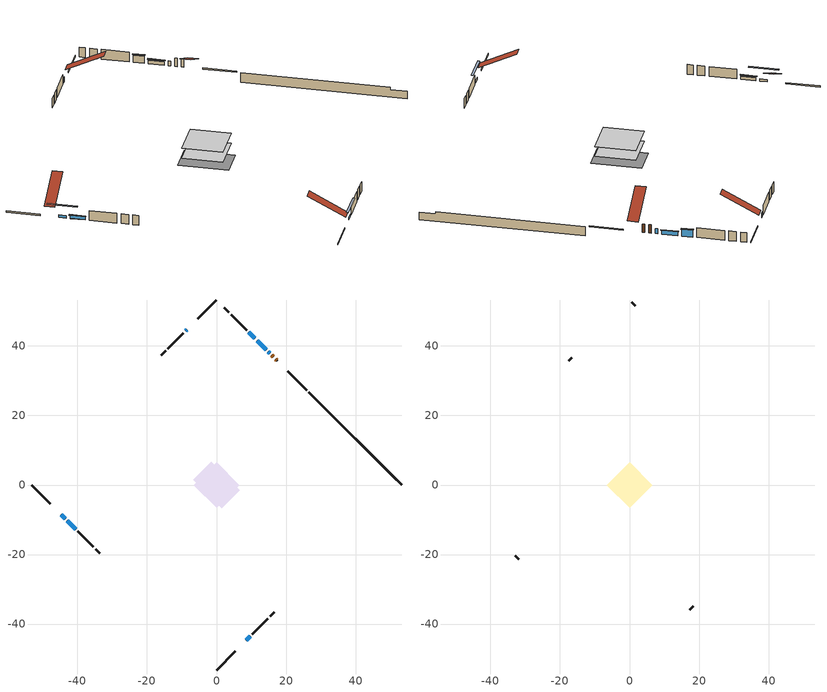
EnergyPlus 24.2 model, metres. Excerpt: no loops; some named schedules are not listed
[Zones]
conditioned space
 floor adiabatic (AdiabaticFloorConstruction): -6.53,0 0,6.53 6.53,0 0,-6.53 z0.61
 floor foundation (Slab1 construction): -6.67,1.52 -1.52,6.67 6.67,-1.52 1.52,-6.67 z-1.77
 wall outside (RimJoist1 construction): 0,-53.23 5.47,-47.76 / -53.23,0 -47.76,-5.47 / 0,53.23 -5.47,47.76 / 25.91,27.32 20.45,32.78 z0.61:0.91
 wall outside (AdiabaticWallConstruction 1): 17.41,35.82 17.01,36.22 / 16.36,36.87 15.96,37.27 z0.61:2.64
 wall outside (AdiabaticWallConstruction): 15.3,37.93 14.93,38.3 / -8.5,44.73 -8.88,44.35 z0.61:1.83; -44.73,-8.5 -43.57,-9.66 / 8.5,-44.73 9.66,-43.57 z0.61:1.22; 14.27,38.96 11.68,41.55 z0.61:1.52; 11.03,42.2 9.3,43.93 z0.61:2.34; -42.92,-10.31 -40.54,-12.69 z0.61:1.42
 wall outside (Wall1 construction): 10.31,-42.92 14.77,-38.46 / -39.89,-13.34 -35.43,-17.8 / -9.54,43.69 -14,39.23 / 8.64,44.59 4.19,49.04 z0.61:3.05
 wall outside (Wall2 construction): 15.43,-37.8 16.67,-36.56 / -34.77,-18.46 -33.53,-19.7 / -14.65,38.58 -15.9,37.33 / 3.53,49.7 2.28,50.95 z0.61:3.05
 wall foundation (FoundationWall1 construction): 26.57,26.66,-1.77 26.57,26.66,0.61 50.56,2.67,0.61 50.56,2.67,0.08 53.23,0,0.08 53.23,0,-1.77
 window (WindowConstruction 3): 15.3,37.93 14.93,38.3 z0.61:1.83
 window (WindowConstruction 6): -44.73,-8.5 -43.58,-9.65 z0.61:1.22
 window (WindowConstruction): 14.27,38.96 11.68,41.55 z0.61:1.52
 window (WindowConstruction 1): 11.03,42.2 9.3,43.93 z0.61:2.34
 window (WindowConstruction 2): -42.92,-10.31 -40.54,-12.69 z0.61:1.42
 window (WindowConstruction 4): -8.5,44.73 -8.88,44.35 z0.61:1.83
 window (WindowConstruction 5): 8.5,-44.73 9.65,-43.58 z0.61:1.22
 door (Door): 17.41,35.82 17.01,36.22 z0.61:2.64
 door (Door 1): 16.36,36.87 15.96,37.27 z0.61:2.64
 ceiling adiabatic (AdiabaticFloorConstruction): 0,-6.53 6.53,0 0,6.53 -6.53,0 z0.61
attic - vented
 floor to conditioned space (Floor1 construction Reversed): -6.53,0 0,6.53 6.53,0 0,-6.53 z3.05
 wall outside (Wall3 construction): 17.33,-35.9 18.3,-34.93 / -32.87,-20.36 -31.9,-21.33 / -16.56,36.67 -17.53,35.7 / 1.63,51.6 0.66,52.57 z0.61:3.05
 roof outside (Roof1 construction): 7.85,-45.38,3.05 1.68,-39.21,7.41 -0.05,-40.94,7.41 6.12,-47.11,3.05; -45.38,-7.85,3.05 -39.21,-1.68,7.41 -40.94,0.05,7.41 -47.11,-6.12,3.05; -7.85,45.38,3.05 -1.68,39.21,7.41 0.05,40.94,7.41 -6.12,47.11,3.05; 18.06,35.17,3.05 11.89,28.99,7.41 13.62,27.27,7.41 19.79,33.44,3.05
shading: -41.71,-11.52 -46.59,-6.64 -46.88,-6.93 -42,-11.81 z3.86; 11.54,41.69 14.41,38.82 14.7,39.11 11.83,41.98 z1.73; 9.16,44.07 11.17,42.06 11.46,42.35 9.45,44.36 z2.54; -40.4,-12.83 -43.06,-10.17 -43.35,-10.46 -40.69,-13.12 z1.62; 11.52,-41.71 6.64,-46.59 6.93,-46.88 11.81,-42 z3.86
[Building]
Building 1: Terrain=Suburbs
[Site:Location]
Quebec Intl AP_QC: Latitude {deg}=46.8; Longitude {deg}=-71.38; Time Zone {hr}=-5; Elevation {m}=74; Keep Site Location Information=Yes
[Site:GroundTemperature:Shallow]
0.0108218, -2.24938, -2.43038, -1.3578, 2.94801, 7.23376, 10.9493, 13.303, 13.5029, 11.5886, 7.96783, 3.81355
[Site:WaterMainsTemperature]
Calculation Method=Schedule; Temperature Schedule=mains temperature schedule
[Material] Roughness=Rough; Thermal Absorptance=0.9
Name | Thickness {m} | Conductivity {W/m-K} | Density {kg/m3} | Specific Heat {J/kg-K} | Solar Absorptance | Visible Absorptance
asphalt or fiberglass shingles | 0.00635 | 0.162714 | 1121.4 | 1465.45 | 0.4 | 0.4
ceiling loosefill ins | 0.0846667 | 0.0480833 | 16.02 | 1046.75 | 0.7 | 0.7
ceiling stud and cavity | 0.1397 | 0.0845812 | 65.682 | 1177.47 | 0.7 | 0.7
concrete 4.0 in. | 0.1016 | 1.803125 | 2242.8 | 837.4 | 0.7 | 0.7
concrete 8.0 in. | 0.2032 | 1.803125 | 2242.8 | 837.4 | 0.7 | 0.7
door material | 0.04445 | 0.0451087 | 512.64 | 1214.23 | 0.7 | 0.7
exterior vertical ins | 0.0204263 | 0.029427 | 32.04 | 1214.23 | 0.7 | 0.7
floor covering | 0.0127 | 0.0433444 | 54.468 | 1339.84 | 0.6 | 0.6
floor rigid ins; wall rigid ins | 0.512978 | 0.029427 | 32.04 | 1214.23 | 0.7 | 0.7
floor stud and cavity | 0.1397 | 1.75129 | 37.0049 | 1207.88 | 0.7 | 0.7
furniture material conditioned space 1 | 0.1524 | 0.115458 | 640.8 | 1214.23 | 0.6 | 0.6
gypsum board | 0.0127 | 0.160291 | 801 | 837.4 | 0.6 | 0.6
gypsum board 1 | 0.0127 | 0.160291 | 801 | 837.4 | 0.7 | 0.7
osb sheathing 0.5 in. | 0.0127 | 0.115458 | 512.64 | 1214.23 | 0.7 | 0.7
osb sheathing 0.75 in. | 0.01905 | 0.115458 | 512.64 | 1214.23 | 0.7 | 0.7
rim joist stud and cavity | 0.0508 | 0.103237 | 50.32683 | 1063.81 | 0.6 | 0.6
wall stud and cavity | 0.1397 | 0.0742173 | 139.0536 | 1170.24 | 0.7 | 0.7
wall stud and cavity 1 | 0.1397 | 0.0783201 | 139.0536 | 1170.24 | 0.7 | 0.7
wall stud and cavity 2 | 0.0889 | 6.1454 | 50.32683 | 1063.81 | 0.6 | 0.6
wall stud and cavity 3 | 0.0889 | 0.380278 | 52.3479 | 1209.89 | 0.7 | 0.7
wall stud and cavity 4 | 0.0889 | 0.391764 | 83.0341 | 1211.67 | 0.7 | 0.7
wood siding | 0.0254 | 0.102417 | 544.68 | 1172.36 | 0.4 | 0.4
wood siding 1 | 0.00254 | 0.102417 | 544.68 | 1172.36 | 0.4 | 0.4
wood siding 2; wood siding 3; wood siding 4 | 0.0254 | 0.102417 | 544.68 | 1172.36 | 0.7 | 0.7
[WindowMaterial:SimpleGlazingSystem]
Name | U-Factor {W/m2-K} | Solar Heat Gain Coefficient
WindowMaterial | 2.78619 | 0.6
WindowMaterial 1 | 2.79528 | 0.66
WindowMaterial 2 | 2.77825 | 0.56
WindowMaterial 3 | 2.98152 | 0.61
WindowMaterial 4 | 2.76064 | 0.45
[Construction]
AdiabaticFloorConstruction: floor stud and cavity, floor rigid ins, osb sheathing 0.75 in., floor covering
AdiabaticWallConstruction: wood siding 3, wall rigid ins, wall stud and cavity 3, gypsum board
AdiabaticWallConstruction 1: wood siding 4, wall rigid ins, wall stud and cavity 3, gypsum board
Door; Door 1: door material
Floor1 construction Reversed: gypsum board, ceiling stud and cavity, ceiling loosefill ins
FoundationWall1 construction: concrete 8.0 in., gypsum board 1
furniture construction conditioned space 1: furniture material conditioned space 1
PartitionWallConstruction: gypsum board, wall stud and cavity 4, gypsum board
RimJoist1 construction: wood siding 2, rim joist stud and cavity
Roof1 construction: asphalt or fiberglass shingles
Slab1 construction: concrete 4.0 in.
Wall1 construction: wood siding, osb sheathing 0.5 in., wall stud and cavity, gypsum board
Wall2 construction: wood siding, osb sheathing 0.5 in., wall stud and cavity 1, gypsum board
Wall3 construction: wood siding 1, wall stud and cavity 2
WindowConstruction: WindowMaterial
WindowConstruction 1: WindowMaterial 1
WindowConstruction 2: WindowMaterial 2
WindowConstruction 3; WindowConstruction 4: WindowMaterial 3
WindowConstruction 5; WindowConstruction 6: WindowMaterial 4
[Zone] Multiplier=1; Part of Total Floor Area=Yes
Name | Volume {m3}
attic - vented | 58.586
conditioned space | 425
[Space]
Name | Zone | Volume {m3}
attic - vented 1 | attic - vented | 58.586
conditioned space 1 | conditioned space | 425
[ZoneInfiltration:EffectiveLeakageArea]
infil attic - vented 1: Zone or Space=attic - vented 1; Schedule=Always On Discrete; Effective Air Leakage Area {cm2}=3144.74; Stack Coefficient=0.000473028; Wind Coefficient=1.46948e-05
[ZoneMixing]
whole house fan mix: Zone or Space=attic - vented; Schedule=Always On Continuous; Design Flow Rate Calculation Method=Flow/Zone; Design Flow Rate {m3/s}=0; Source Zone or Space=conditioned space
[SurfaceProperty:ExposedFoundationPerimeter]
Slab1: Exposed Perimeter Calculation Method=TotalExposedPerimeter; Total Exposed Perimeter {m}=37.705
[InternalMass] Zone or ZoneList=conditioned space; Space or SpaceList=conditioned space 1
Name | Construction | Surface Area {m2}
furniture mass conditioned space 1 | furniture construction conditioned space 1 | 67.7682
partition wall mass | PartitionWallConstruction | 169.42
[Lights]
interior lighting: Zone or ZoneList or Space or SpaceList=conditioned space 1; Schedule=interior lighting schedule; Design Level Calculation Method=LightingLevel; Lighting Level {W}=343.2; Return Air Fraction=0; Fraction Radiant=0.6; Fraction Visible=0.2; Fraction Replaceable=1
[People]
occupants: Zone or ZoneList or Space or SpaceList=conditioned space 1; Number of People Schedule=occupants schedule; Number of People Calculation Method=People; Number of People=3; Fraction Radiant=0.314171; Sensible Heat Fraction=0.56303; Activity Level Schedule=occupants activity schedule; Carbon Dioxide Generation Rate {m3/s-W}=0; Enable ASHRAE 55 Comfort Warnings=No; Mean Radiant Temperature Calculation Type=EnclosureAveraged
[ElectricEquipment] Zone or ZoneList or Space or SpaceList=conditioned space 1; Design Level Calculation Method=EquipmentLevel
Name | Schedule | Design Level {W} | Fraction Latent | Fraction Radiant | Fraction Lost
clothes dryer | clothes dryer schedule | 140.772 | 0.015 | 0.081 | 0.85
clothes washer | clothes washer schedule | 32.1985 | 0.03 | 0.162 | 0.7
cooking range | cooking range schedule | 215.147 | 0.08 | 0.432 | 0.2
dishwasher | dishwasher schedule | 66.8632 | 0.3 | 0.18 | 0.4
fridge | fridge schedule | 72.9452 | 0 | 0.6 | 0
mech vent bath fan 0 | mech vent bath fan 0 schedule | 50.2 | 0 | 0 | 1
mech vent bath fan 1 | mech vent bath fan 1 schedule | 50.2 | 0 | 0 | 1
mech vent house fan | mech vent house fan schedule | 0 | 0 | 0 | 1
mech vent house fan cfis | mech vent house fan cfis schedule | 0 | 0 | 0 | 0
mech vent range fan 0 | mech vent range fan 0 schedule | 57 | 0 | 0 | 1
misc plug loads | misc plug loads schedule | 494.7 | 0.045 | 0.513 | 0.1
whole house fan | Always On Discrete | 0 | 0 | 0 | 1
[OtherEquipment] Zone or ZoneList or Space or SpaceList=conditioned space 1; Design Level Calculation Method=EquipmentLevel
Name | Fuel Type | Schedule | Design Level {W} | Fraction Latent | Fraction Radiant | Fraction Lost
clothes dryer 1 | Electricity | clothes dryer schedule | 0 | 0.015 | 0.081 | 0.85
cooking range 1 | Electricity | cooking range schedule | 0 | 0.08 | 0.432 | 0.2
general water use latent | None | general water use schedule | 62.594 | 1 | 0 | 0
general water use sensible | None | general water use schedule | -61.6891 | 0 | 0.6 | 0
mech vent house fan latent load | None | Always On Discrete | 0 | 1 | 0 | 0
mech vent house fan sensible load | None | Always On Discrete | 0 | 0 | 0 | 0
water heater energy adjustment1 | Electricity | Always On Discrete | 0.01 | 0 | 0 | 1
[ZoneInfiltration:DesignFlowRate] Zone or ZoneList or Space or SpaceList=conditioned space 1; Schedule=Always On Discrete; Design Flow Rate Calculation Method=Flow/Zone; Design Flow Rate {m3/s}=0
infil flow; natural vent flow; whole house fan flow
[AvailabilityManager:Scheduled]
furnace airloop Availability Manager: Schedule=Always On Discrete
[Foundation:Kiva]
Foundation Kiva 1: Initial Indoor Air Temperature {C}=18; Wall Height Above Grade {m}=0.609996; Wall Depth Below Slab {m}=0.2032; Custom Block Material Name 1=exterior vertical ins; Custom Block Depth 1 {m}=2.38; Custom Block X Position 1 {m}=0.2159; Custom Block Z Position 1 {m}=0
[Foundation:Kiva:Settings]
Soil Conductivity {W/m-K}=0.849921; Soil Density {kg/m3}=1842.3; Soil Specific Heat {J/kg-K}=418.7; Ground Solar Absorptivity=0.9; Ground Thermal Absorptivity=0.9; Ground Surface Roughness {m}=0.03; Far-Field Width {m}=40; Deep-Ground Boundary Condition=ZeroFlux; Deep-Ground Depth {m}=40; Minimum Cell Dimension {m}=0.2; Maximum Cell Growth Coefficient=3; Simulation Timestep=Timestep
[Exterior:Lights]
exterior lighting: Schedule=exterior lighting schedule; Design Level {W}=75.6
[EnergyManagementSystem:GlobalVariable]
furnace_airloop_Fan_RTF
infil_program_Qfan
infil_program_Qinf
natural_vent_program_Qnv
natural_vent_program_Qwhf
[EnergyManagementSystem:Sensor]
Name | Output:Variable or Output:Meter Index Key | Output:Variable or Output:Meter
airflow_gain | infil flow | Infiltration Sensible Heat Gain Energy
airflow_gain_1 | natural vent flow | Infiltration Sensible Heat Gain Energy
airflow_gain_2 | whole house fan flow | Infiltration Sensible Heat Gain Energy
airflow_loss | infil flow | Infiltration Sensible Heat Loss Energy
airflow_loss_1 | natural vent flow | Infiltration Sensible Heat Loss Energy
airflow_loss_2 | whole house fan flow | Infiltration Sensible Heat Loss Energy
clg_load_cond |  | Cooling:EnergyTransfer:Zone:CONDITIONED SPACE
clg_sp_s; clg_sp_s_1 | cooling setpoint | Schedule Value
clothes_dryer_exhaust_0_sch_s | clothes dryer exhaust 0 schedule | Schedule Value
cool_season | cooling season schedule | Schedule Value
htg_load_cond |  | Heating:EnergyTransfer:Zone:CONDITIONED SPACE
htg_sp_s; htg_sp_s_1 | heating setpoint | Schedule Value
ig_ee_conv | clothes dryer | Electric Equipment Convective Heating Energy
ig_ee_conv_2 | cooking range | Electric Equipment Convective Heating Energy
ig_ee_conv_4 | fridge | Electric Equipment Convective Heating Energy
ig_ee_conv_5 | misc plug loads | Electric Equipment Convective Heating Energy
ig_ee_conv_6 | whole house fan | Electric Equipment Convective Heating Energy
ig_ee_rad | clothes dryer | Electric Equipment Radiant Heating Energy
ig_ee_rad_2 | cooking range | Electric Equipment Radiant Heating Energy
ig_ee_rad_4 | fridge | Electric Equipment Radiant Heating Energy
ig_ee_rad_5 | misc plug loads | Electric Equipment Radiant Heating Energy
ig_ee_rad_6 | whole house fan | Electric Equipment Radiant Heating Energy
ig_lgt_conv | interior lighting | Lights Convective Heating Energy
ig_lgt_rad | interior lighting | Lights Radiant Heating Energy
ig_lgt_vis | interior lighting | Lights Visible Radiation Heating Energy
ig_oe_conv | clothes dryer 1 | Other Equipment Convective Heating Energy
ig_oe_conv_1 | cooking range 1 | Other Equipment Convective Heating Energy
ig_oe_conv_2 | general water use latent | Other Equipment Convective Heating Energy
ig_oe_conv_3 | general water use sensible | Other Equipment Convective Heating Energy
ig_oe_conv_4 | water heater energy adjustment1 | Other Equipment Convective Heating Energy
ig_oe_rad | clothes dryer 1 | Other Equipment Radiant Heating Energy
ig_oe_rad_1 | cooking range 1 | Other Equipment Radiant Heating Energy
ig_oe_rad_2 | general water use latent | Other Equipment Radiant Heating Energy
ig_oe_rad_3 | general water use sensible | Other Equipment Radiant Heating Energy
ig_oe_rad_4 | water heater energy adjustment1 | Other Equipment Radiant Heating Energy
ig_ppl_conv | occupants | People Convective Heating Energy
ig_ppl_rad | occupants | People Radiant Heating Energy
im_conv | furniture mass conditioned space 1 | Surface Inside Face Convection Heat Gain Energy
im_conv_1 | partition wall mass | Surface Inside Face Convection Heat Gain Energy
im_ig | furniture mass conditioned space 1 | Surface Inside Face Internal Gains Radiation Heat Gain Energy
im_ig_1 | partition wall mass | Surface Inside Face Internal Gains Radiation Heat Gain Energy
im_lgt | furniture mass conditioned space 1 | Surface Inside Face Lights Radiation Heat Gain Energy
im_lgt_1 | partition wall mass | Surface Inside Face Lights Radiation Heat Gain Energy
im_sol | furniture mass conditioned space 1 | Surface Inside Face Solar Radiation Heat Gain Energy
im_sol_1 | partition wall mass | Surface Inside Face Solar Radiation Heat Gain Energy
im_surf | furniture mass conditioned space 1 | Surface Inside Face Net Surface Thermal Radiation Heat Gain Energy
im_surf_1 | partition wall mass | Surface Inside Face Net Surface Thermal Radiation Heat Gain Energy
mech_vent_bath_fan_0_sch_s | mech vent bath fan 0 schedule | Schedule Value
mech_vent_bath_fan_1_sch_s | mech vent bath fan 1 schedule | Schedule Value
mech_vent_range_fan_0_sch_s | mech vent range fan 0 schedule | Schedule Value
mv_conv | mech vent bath fan 0 | Electric Equipment Convective Heating Energy
mv_conv_1 | mech vent bath fan 1 | Electric Equipment Convective Heating Energy
mv_conv_2 | mech vent house fan | Electric Equipment Convective Heating Energy
mv_conv_3 | mech vent house fan cfis | Electric Equipment Convective Heating Energy
mv_conv_4 | mech vent range fan 0 | Electric Equipment Convective Heating Energy
mv_conv_5 | mech vent house fan latent load | Other Equipment Convective Heating Energy
mv_conv_6 | mech vent house fan sensible load | Other Equipment Convective Heating Energy
mv_rad | mech vent bath fan 0 | Electric Equipment Radiant Heating Energy
mv_rad_1 | mech vent bath fan 1 | Electric Equipment Radiant Heating Energy
mv_rad_2 | mech vent house fan | Electric Equipment Radiant Heating Energy
mv_rad_3 | mech vent house fan cfis | Electric Equipment Radiant Heating Energy
mv_rad_4 | mech vent range fan 0 | Electric Equipment Radiant Heating Energy
mv_rad_5 | mech vent house fan latent load | Other Equipment Radiant Heating Energy
mv_rad_6 | mech vent house fan sensible load | Other Equipment Radiant Heating Energy
natural_vent_s | natural vent schedule | Schedule Value
out_pb_s |  | Site Outdoor Air Barometric Pressure
out_wt_s |  | Site Outdoor Air Humidity Ratio
site_vw_s |  | Site Wind Speed
ss_back_out | Window1 | Surface Window Shortwave from Zone Back Out Window Heat Transfer Rate
ss_back_out_1 | Window11 | Surface Window Shortwave from Zone Back Out Window Heat Transfer Rate
ss_back_out_2 | Window2 | Surface Window Shortwave from Zone Back Out Window Heat Transfer Rate
ss_back_out_3 | Window4 | Surface Window Shortwave from Zone Back Out Window Heat Transfer Rate
ss_back_out_4 | Window5 | Surface Window Shortwave from Zone Back Out Window Heat Transfer Rate
ss_back_out_5 | Window8 | Surface Window Shortwave from Zone Back Out Window Heat Transfer Rate
ss_back_out_6 | Window9 | Surface Window Shortwave from Zone Back Out Window Heat Transfer Rate
ss_conv | Door1 | Surface Inside Face Convection Heat Gain Energy
ss_conv_1 | Door2 | Surface Inside Face Convection Heat Gain Energy
ss_conv_2 | Window1 | Surface Inside Face Convection Heat Gain Energy
ss_conv_3 | Window11 | Surface Inside Face Convection Heat Gain Energy
ss_conv_4 | Window2 | Surface Inside Face Convection Heat Gain Energy
ss_conv_5 | Window4 | Surface Inside Face Convection Heat Gain Energy
ss_conv_6 | Window5 | Surface Inside Face Convection Heat Gain Energy
ss_conv_7 | Window8 | Surface Inside Face Convection Heat Gain Energy
ss_conv_8 | Window9 | Surface Inside Face Convection Heat Gain Energy
ss_ig | Door1 | Surface Inside Face Internal Gains Radiation Heat Gain Energy
ss_ig_1 | Door2 | Surface Inside Face Internal Gains Radiation Heat Gain Energy
ss_ig_2 | Window1 | Surface Inside Face Internal Gains Radiation Heat Gain Energy
ss_ig_3 | Window11 | Surface Inside Face Internal Gains Radiation Heat Gain Energy
ss_ig_4 | Window2 | Surface Inside Face Internal Gains Radiation Heat Gain Energy
ss_ig_5 | Window4 | Surface Inside Face Internal Gains Radiation Heat Gain Energy
ss_ig_6 | Window5 | Surface Inside Face Internal Gains Radiation Heat Gain Energy
ss_ig_7 | Window8 | Surface Inside Face Internal Gains Radiation Heat Gain Energy
ss_ig_8 | Window9 | Surface Inside Face Internal Gains Radiation Heat Gain Energy
ss_lgt | Door1 | Surface Inside Face Lights Radiation Heat Gain Energy
ss_lgt_1 | Door2 | Surface Inside Face Lights Radiation Heat Gain Energy
ss_sol | Door1 | Surface Inside Face Solar Radiation Heat Gain Energy
ss_sol_1 | Door2 | Surface Inside Face Solar Radiation Heat Gain Energy
ss_surf | Door1 | Surface Inside Face Net Surface Thermal Radiation Heat Gain Energy
ss_surf_1 | Door2 | Surface Inside Face Net Surface Thermal Radiation Heat Gain Energy
ss_surf_2 | Window1 | Surface Inside Face Net Surface Thermal Radiation Heat Gain Energy
ss_surf_3 | Window11 | Surface Inside Face Net Surface Thermal Radiation Heat Gain Energy
ss_surf_4 | Window2 | Surface Inside Face Net Surface Thermal Radiation Heat Gain Energy
ss_surf_5 | Window4 | Surface Inside Face Net Surface Thermal Radiation Heat Gain Energy
ss_surf_6 | Window5 | Surface Inside Face Net Surface Thermal Radiation Heat Gain Energy
ss_surf_7 | Window8 | Surface Inside Face Net Surface Thermal Radiation Heat Gain Energy
ss_surf_8 | Window9 | Surface Inside Face Net Surface Thermal Radiation Heat Gain Energy
ss_trans_in | Window1 | Surface Window Transmitted Solar Radiation Rate
ss_trans_in_1 | Window11 | Surface Window Transmitted Solar Radiation Rate
ss_trans_in_2 | Window2 | Surface Window Transmitted Solar Radiation Rate
ss_trans_in_3 | Window4 | Surface Window Transmitted Solar Radiation Rate
ss_trans_in_4 | Window5 | Surface Window Transmitted Solar Radiation Rate
ss_trans_in_5 | Window8 | Surface Window Transmitted Solar Radiation Rate
ss_trans_in_6 | Window9 | Surface Window Transmitted Solar Radiation Rate
ss_trans_out | Window1 | Surface Inside Face Initial Transmitted Diffuse Transmitted Out Window Solar Radiation Rate
ss_trans_out_1 | Window11 | Surface Inside Face Initial Transmitted Diffuse Transmitted Out Window Solar Radiation Rate
ss_trans_out_2 | Window2 | Surface Inside Face Initial Transmitted Diffuse Transmitted Out Window Solar Radiation Rate
ss_trans_out_3 | Window4 | Surface Inside Face Initial Transmitted Diffuse Transmitted Out Window Solar Radiation Rate
ss_trans_out_4 | Window5 | Surface Inside Face Initial Transmitted Diffuse Transmitted Out Window Solar Radiation Rate
ss_trans_out_5 | Window8 | Surface Inside Face Initial Transmitted Diffuse Transmitted Out Window Solar Radiation Rate
ss_trans_out_6 | Window9 | Surface Inside Face Initial Transmitted Diffuse Transmitted Out Window Solar Radiation Rate
s_conv | Floor1 | Surface Inside Face Convection Heat Gain Energy
s_conv_1 | FoundationWall1 | Surface Inside Face Convection Heat Gain Energy
s_conv_10 | Wall1:225 | Surface Inside Face Convection Heat Gain Energy
s_conv_11 | Wall1:315 | Surface Inside Face Convection Heat Gain Energy
s_conv_12 | Wall1:45 | Surface Inside Face Convection Heat Gain Energy
s_conv_13 | Wall2:135 | Surface Inside Face Convection Heat Gain Energy
s_conv_14 | Wall2:225 | Surface Inside Face Convection Heat Gain Energy
s_conv_15 | Wall2:315 | Surface Inside Face Convection Heat Gain Energy
s_conv_16 | Wall2:45 | Surface Inside Face Convection Heat Gain Energy
s_conv_2 | inferred conditioned ceiling | Surface Inside Face Convection Heat Gain Energy
s_conv_3 | inferred conditioned floor | Surface Inside Face Convection Heat Gain Energy
s_conv_4 | RimJoist1:135 | Surface Inside Face Convection Heat Gain Energy
s_conv_5 | RimJoist1:225 | Surface Inside Face Convection Heat Gain Energy
s_conv_6 | RimJoist1:315 | Surface Inside Face Convection Heat Gain Energy
s_conv_7 | RimJoist1:45 | Surface Inside Face Convection Heat Gain Energy
s_conv_8 | Slab1 | Surface Inside Face Convection Heat Gain Energy
s_conv_9 | Wall1:135 | Surface Inside Face Convection Heat Gain Energy
s_ig | Floor1 | Surface Inside Face Internal Gains Radiation Heat Gain Energy
s_ig_1 | FoundationWall1 | Surface Inside Face Internal Gains Radiation Heat Gain Energy
s_ig_10 | Wall1:225 | Surface Inside Face Internal Gains Radiation Heat Gain Energy
s_ig_11 | Wall1:315 | Surface Inside Face Internal Gains Radiation Heat Gain Energy
s_ig_12 | Wall1:45 | Surface Inside Face Internal Gains Radiation Heat Gain Energy
s_ig_13 | Wall2:135 | Surface Inside Face Internal Gains Radiation Heat Gain Energy
s_ig_14 | Wall2:225 | Surface Inside Face Internal Gains Radiation Heat Gain Energy
s_ig_15 | Wall2:315 | Surface Inside Face Internal Gains Radiation Heat Gain Energy
s_ig_16 | Wall2:45 | Surface Inside Face Internal Gains Radiation Heat Gain Energy
s_ig_2 | inferred conditioned ceiling | Surface Inside Face Internal Gains Radiation Heat Gain Energy
s_ig_3 | inferred conditioned floor | Surface Inside Face Internal Gains Radiation Heat Gain Energy
s_ig_4 | RimJoist1:135 | Surface Inside Face Internal Gains Radiation Heat Gain Energy
s_ig_5 | RimJoist1:225 | Surface Inside Face Internal Gains Radiation Heat Gain Energy
s_ig_6 | RimJoist1:315 | Surface Inside Face Internal Gains Radiation Heat Gain Energy
s_ig_7 | RimJoist1:45 | Surface Inside Face Internal Gains Radiation Heat Gain Energy
s_ig_8 | Slab1 | Surface Inside Face Internal Gains Radiation Heat Gain Energy
s_ig_9 | Wall1:135 | Surface Inside Face Internal Gains Radiation Heat Gain Energy
s_lgt | Floor1 | Surface Inside Face Lights Radiation Heat Gain Energy
s_lgt_1 | FoundationWall1 | Surface Inside Face Lights Radiation Heat Gain Energy
s_lgt_10 | Wall1:225 | Surface Inside Face Lights Radiation Heat Gain Energy
s_lgt_11 | Wall1:315 | Surface Inside Face Lights Radiation Heat Gain Energy
s_lgt_12 | Wall1:45 | Surface Inside Face Lights Radiation Heat Gain Energy
s_lgt_13 | Wall2:135 | Surface Inside Face Lights Radiation Heat Gain Energy
s_lgt_14 | Wall2:225 | Surface Inside Face Lights Radiation Heat Gain Energy
s_lgt_15 | Wall2:315 | Surface Inside Face Lights Radiation Heat Gain Energy
s_lgt_16 | Wall2:45 | Surface Inside Face Lights Radiation Heat Gain Energy
s_lgt_2 | inferred conditioned ceiling | Surface Inside Face Lights Radiation Heat Gain Energy
s_lgt_3 | inferred conditioned floor | Surface Inside Face Lights Radiation Heat Gain Energy
s_lgt_4 | RimJoist1:135 | Surface Inside Face Lights Radiation Heat Gain Energy
s_lgt_5 | RimJoist1:225 | Surface Inside Face Lights Radiation Heat Gain Energy
s_lgt_6 | RimJoist1:315 | Surface Inside Face Lights Radiation Heat Gain Energy
s_lgt_7 | RimJoist1:45 | Surface Inside Face Lights Radiation Heat Gain Energy
s_lgt_8 | Slab1 | Surface Inside Face Lights Radiation Heat Gain Energy
s_lgt_9 | Wall1:135 | Surface Inside Face Lights Radiation Heat Gain Energy
s_sol | Floor1 | Surface Inside Face Solar Radiation Heat Gain Energy
